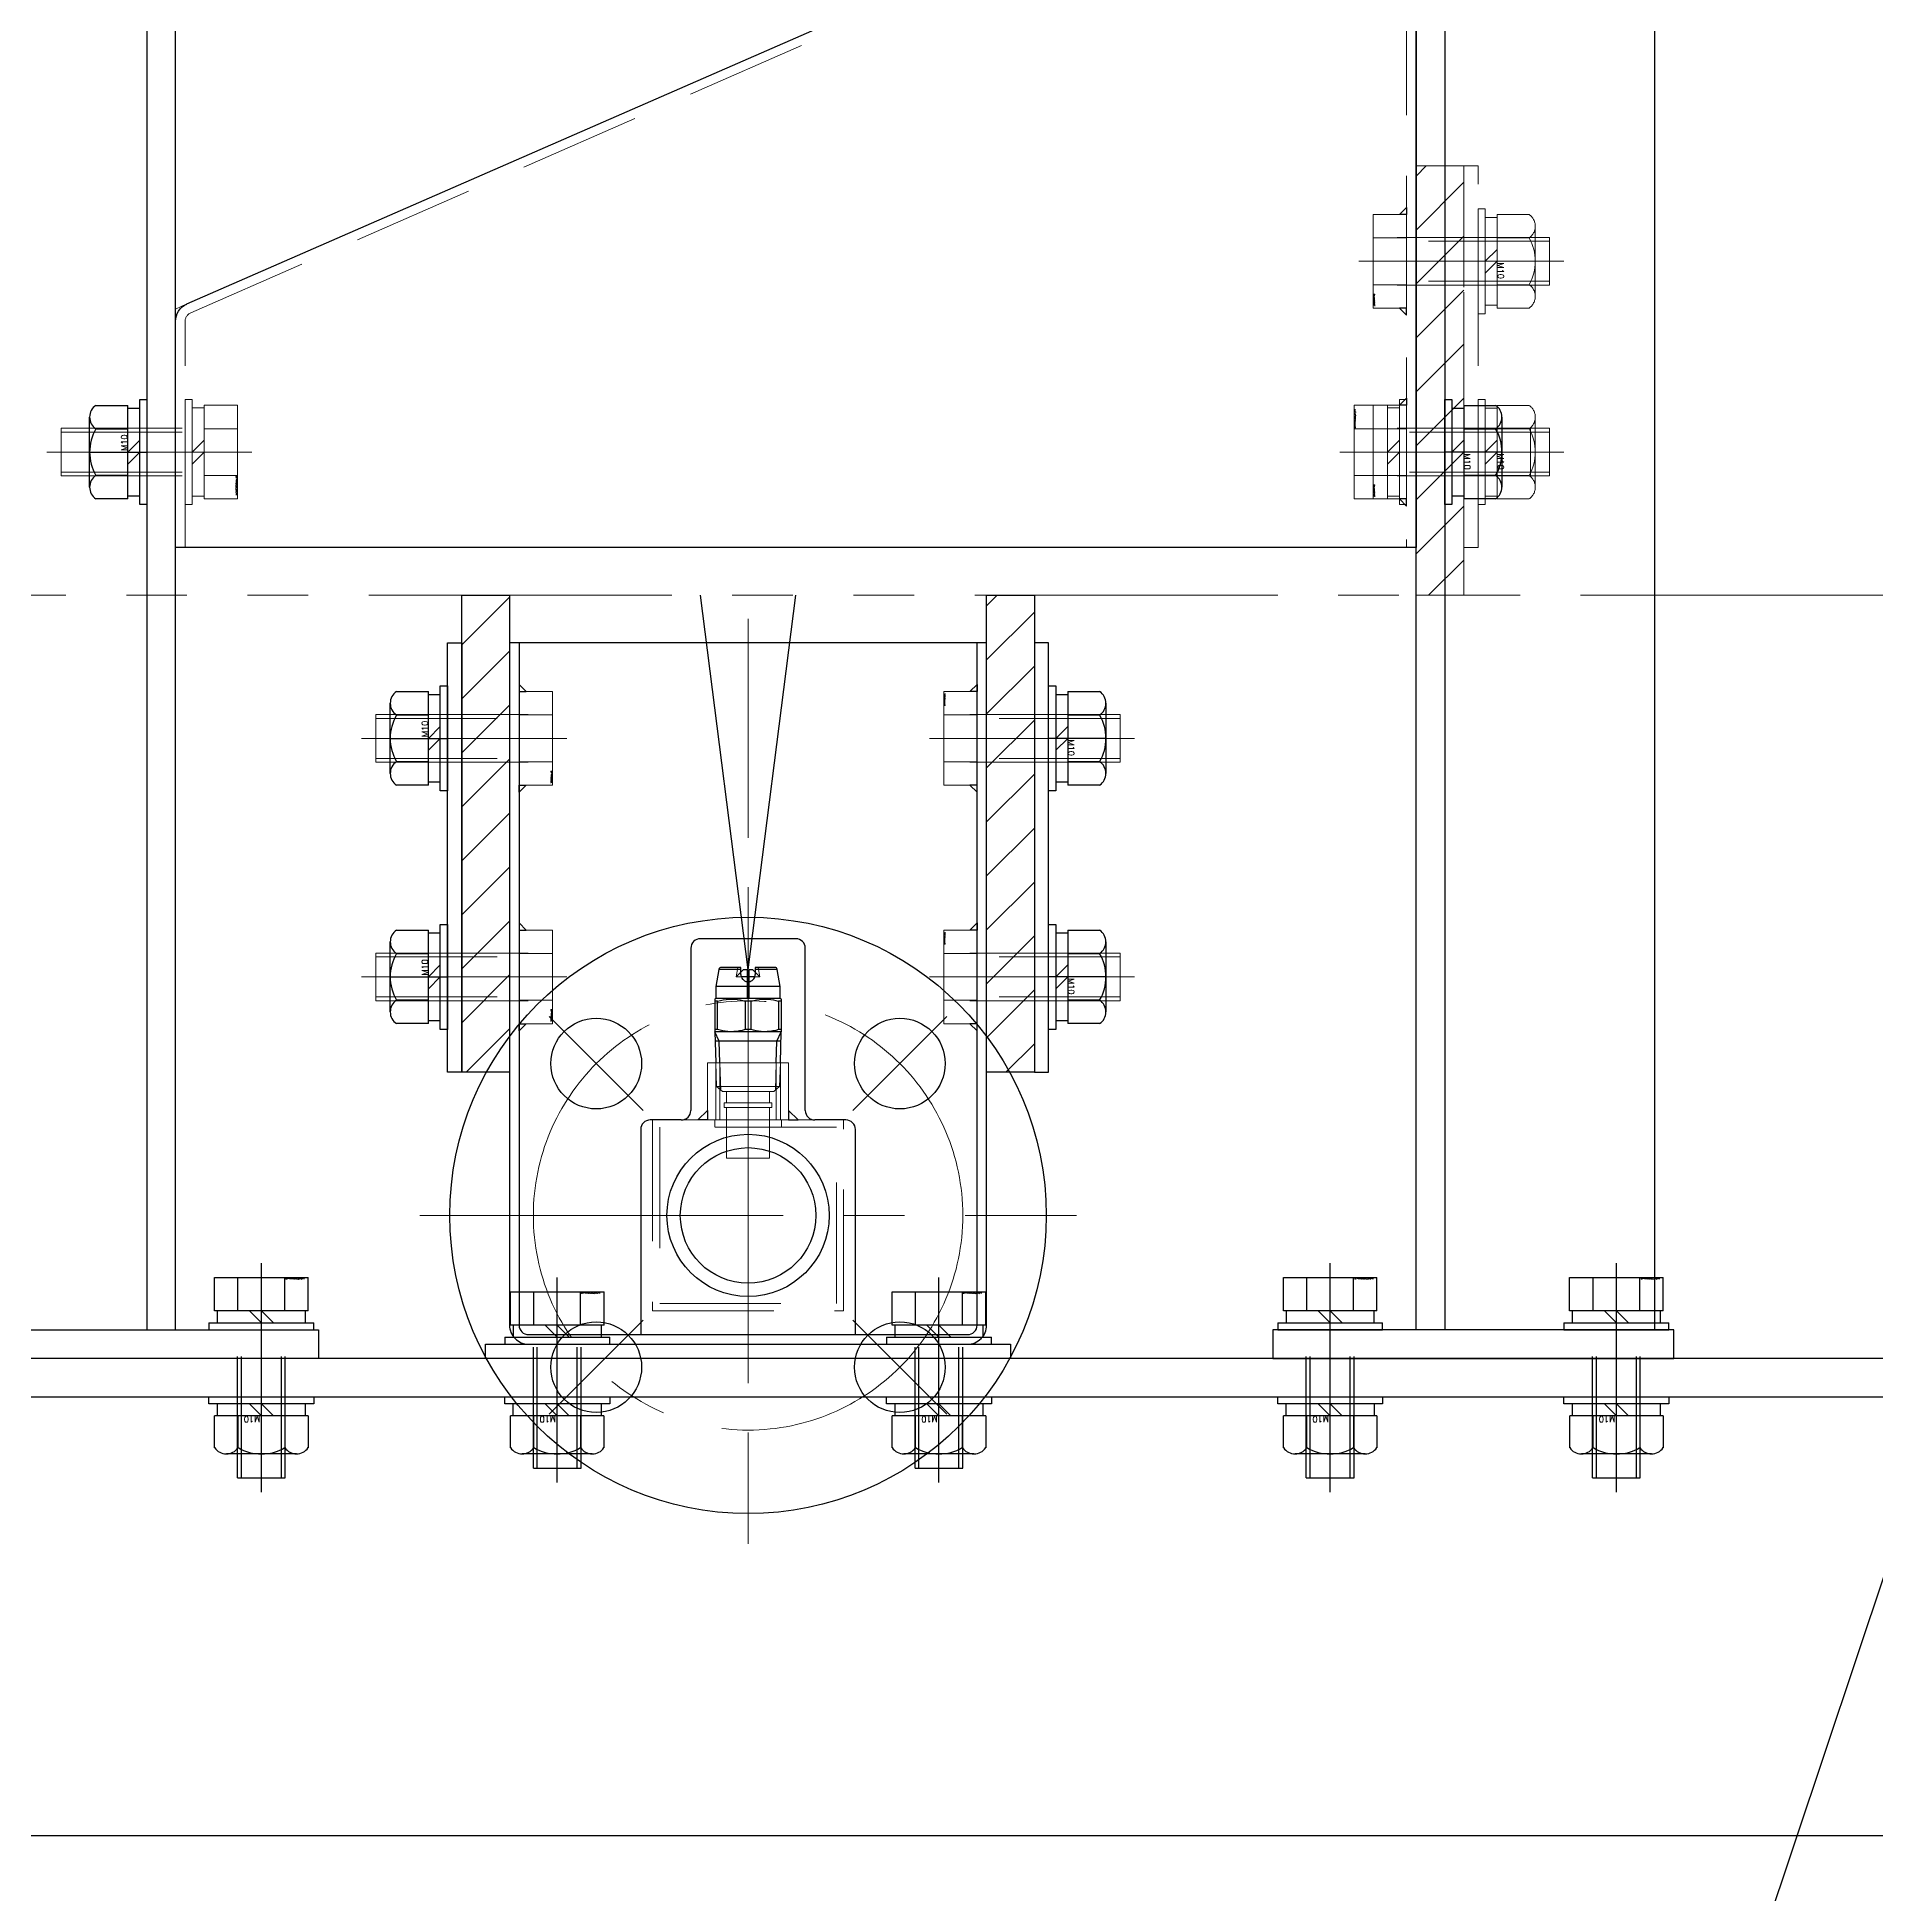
# Model space of a CAD drawing. Header units: millimetres. Extents: x -8731 to 85711, y -14522 to 31379.
# Drawn here: x 6286.6 to 6672.2, y 21328.5 to 21717.9 of the extents above; entities that cross this region are included whole.
import ezdxf
from ezdxf import colors
from ezdxf.entities.mleader import LeaderData, LeaderLine
from ezdxf.math import Vec2, Vec3

# ---------------------------------------------------------------- set-up
doc = ezdxf.new("R2010")
doc.units = ezdxf.units.MM
doc.header["$LTSCALE"] = 4
for name, pattern in [('CENTER2', [28.575, 19.05, -3.175, 3.175, -3.175]), ('HIDDEN', [9.525, 6.35, -3.175]), ('PHANTOM2', [31.75, 15.875, -3.175, 3.175, -3.175, 3.175, -3.175])]:
    doc.linetypes.add(name, pattern=pattern)
for name, color, linetype, lineweight in [('04_HIDDEN', 2, 'HIDDEN', 13), ('05_CENTER', 4, 'CENTER2', 13), ('06_PHANTOM', 2, 'PHANTOM2', 13), ('08_DIM', 3, 'Continuous', 13)]:
    doc.layers.add(name, color=color, linetype=linetype, lineweight=lineweight)
doc.layers.add('10_DRAFT', color=8, linetype='Continuous', lineweight=0, plot=False)
doc.styles.add('KSS_TXT', font='txt.shx', dxfattribs={"bigfont": 'extfont2.shx'})
doc.styles.add('KSS_TXT_L', font='txt.shx', dxfattribs={"height": 9, "bigfont": 'extfont2.shx'})
doc.styles.get("Standard").update_dxf_attribs({"font": 'txt.shx', "bigfont": 'extfont2.shx'})

# ---------------------------------------------------------------- blocks, each defined once
blk = doc.blocks.new('M10Nza_1_1_1')
at = {"color": 0}
for p, q in [((-7.35, 12), (7.35, 12)), ((-9.8, 4), (-9.8, 10.69)), ((-4.9, 4), (-4.9, 10.69)), ((4.9, 10.69), (4.9, 4)), ((9.8, 10.69), (9.8, 4)), ((-9.8, 4), (9.8, 4)), ((-9.2, 1.5), (-9.2, 4)), ((0, 1.5), (-2.5, 4)), ((0, 4), (2.5, 1.5)), ((9.2, 4), (9.2, 1.5))]:
    blk.add_line(p, q, dxfattribs=at)
at = {"color": 0, "linetype": 'CENTER2'}
blk.add_line((0, 12), (0, 0), dxfattribs=at)
at = {"color": 0}
blk.add_lwpolyline([(-11, 1.5), (11, 1.5), (11, 0), (-11, 0)], close=True, dxfattribs=at)
for centre, radius, start, end in [((-7.35, 9.06), 2.94, 33.626, 146.374), ((0, 2.2), 9.8, 60, 120), ((7.35, 9.06), 2.94, 33.626, 146.374)]:
    blk.add_arc(centre, radius, start, end, dxfattribs=at)
at = {"layer": '10_DRAFT', "style": 'KSS_TXT'}
blk.add_text('M10', height=1.25, dxfattribs=at).set_placement((0.26, 4.12))
blk = doc.blocks.new('A$C1A3C2C0C_1_1_1')
at = {"color": 0, "linetype": 'CENTER2'}
blk.add_line((0, -34), (0, 14), dxfattribs=at)
at = {"color": 0}
for p, q in [((-9.81, 11), (9.81, 11)), ((-9.81, 4), (-9.81, 11)), ((-4.91, 4), (-4.91, 11)), ((4.91, 4), (4.91, 11)), ((9.81, 4), (9.81, 11)), ((9.81, 4), (-9.81, 4)), ((-9.25, 4), (-9.25, 1.5)), ((0, 1.5), (-2.5, 4)), ((0, 4), (2.5, 1.5)), ((9.25, 1.5), (9.25, 4)), ((-11, 1.5), (11, 1.5)), ((-11, 1.5), (-11, 0)), ((11, 0), (11, 1.5)), ((-11, 0), (11, 0))]:
    blk.add_line(p, q, dxfattribs=at)
at = {"color": 0, "linetype": 'HIDDEN'}
for p, q in [((-5, -31), (-5, 0)), ((-4.19, -31), (-4.19, 0)), ((4.19, -31), (4.19, 0)), ((5, -31), (5, 0)), ((-5, -31), (5, -31))]:
    blk.add_line(p, q, dxfattribs=at)
at = {"layer": '10_DRAFT', "style": 'KSS_TXT_L'}
blk.add_text('BT-M10x35L,SW,PW', height=0.3, dxfattribs=at).set_placement((5.1, 10.66))
blk = doc.blocks.new('KK015066_54_5_1_1_1')
for p, q in [((1.5, 50), (0, 50)), ((0, 0), (0, 50)), ((6, 12.5), (6, 45.5)), ((45.5, 6), (12.5, 6)), ((0, 0), (50, 0)), ((50, 1.5), (50, 0))]:
    blk.add_line(p, q)
for centre, radius, start, end in [((1.5, 45.5), 4.5, 0, 90), ((12.5, 12.5), 6.5, 180, 270), ((45.5, 1.5), 4.5, 0, 90)]:
    blk.add_arc(centre, radius, start, end)
at = {"flags": 3}
blk.add_attdef('PARAM', (0, 0), '', height=1, dxfattribs=at)
blk = doc.blocks.new('A$C66610CD9_1_1_1')
at = {"color": 0}
for p, q in [((19, -363), (19, -9)), ((291, -363), (291, -9)), ((-151, -305), (-156, -310)), ((-25, -305), (-151, -305)), ((-156, -310), (-156, -355)), ((-156, -349), (-25, -349)), ((-156, -355), (-25, -355))]:
    blk.add_line(p, q, dxfattribs=at)
for points in [[(55, -3), (-29, -3), (-29, -9), (55, -9)], [(255, -3), (339, -3), (339, -9), (255, -9)], [(25, -363), (-20, -363), (-25, -358), (-25, -9), (25, -9)], [(285, -363), (335, -363), (335, -9), (285, -9)]]:
    blk.add_lwpolyline(points, close=True, dxfattribs=at)
at = {"layer": '04_HIDDEN'}
for p, q in [((20, -305), (-25, -305)), ((20, -305), (25, -310)), ((-25, -349), (25, -349)), ((-25, -355), (25, -355))]:
    blk.add_line(p, q, dxfattribs=at)
at = {"layer": '05_CENTER'}
for p, q in [((-17, -18.31), (-17, 5.84)), ((43, -18.31), (43, 5.84)), ((267, -18.31), (267, 5.84)), ((327, -18.31), (327, 5.84)), ((31.56, -193), (12.43, -193)), ((278.44, -193), (297.57, -193)), ((-138, -344.74), (-138, -359.57)), ((-52, -344.74), (-52, -359.57)), ((50, -369.56), (50, -350.43)), ((310, -369.56), (310, -350.43))]:
    blk.add_line(p, q, dxfattribs=at)
at = {"layer": '10_DRAFT'}
for p, q in [((55, -3), (255, -3)), ((-95, -349), (-95, -355.03))]:
    blk.add_line(p, q, dxfattribs=at)
blk.add_blockref('KK015066_54_5_1_1_1', (25, -363))
at = {"layer": '04_HIDDEN'}
blk.add_blockref('KK015066_54_5_1_1_1', (285, -363), dxfattribs=at)
blk = doc.blocks.new('A$C62B37AA5_1_1_1')
blk.add_blockref('A$C66610CD9_1_1_1', (-3125.15, 0))
blk = doc.blocks.new('A$C79697AB2_1')
at = {"layer": '05_CENTER'}
for p, q in [((-344, -15.31), (-344, 8.84)), ((-284, -15.31), (-284, 8.84)), ((-60, -15.31), (-60, 8.84))]:
    blk.add_line(p, q, dxfattribs=at)
at = {"rotation": 180}
for p in [(-344, -6), (-284, -6), (-60, -6)]:
    blk.add_blockref('A$C1A3C2C0C_1_1_1', p, dxfattribs=at)
for p in [(-344, 8), (-284, 8), (-60, 8)]:
    blk.add_blockref('M10Nza_1_1_1', p)
at = {"xscale": -1}
blk.add_blockref('A$C62B37AA5_1_1_1', (-3142.15, 3), dxfattribs=at)
blk = doc.blocks.new('_Open30')
at = {"color": 0, "linetype": 'ByBlock', "lineweight": -2}
for p, q in [((-1, 0.268), (0, 0)), ((0, 0), (-1, -0.268)), ((0, 0), (-1, 0))]:
    blk.add_line(p, q, dxfattribs=at)
blk = doc.blocks.new('A$C2B5B3F11_1_1_1')
at = {"color": 0}
blk.add_line((50, -858), (2550, -858), dxfattribs=at)
blk.add_lwpolyline([(50, -950), (2550, -950), (2550, -850), (50, -850)], close=True, dxfattribs=at)
at = {"layer": '05_CENTER'}
for p, q in [((1143, -838.72), (1143, -869.12)), ((1205, -838.72), (1205, -869.12)), ((1285, -838.72), (1285, -869.12)), ((1367, -838.72), (1367, -869.12)), ((1427, -838.72), (1427, -869.12))]:
    blk.add_line(p, q, dxfattribs=at)
blk = doc.blocks.new('A$C630344D5_1_1_1')
at = {"color": 0}
blk.add_lwpolyline([(1160, 150.2), (280, 150.2, -0.037623), (275.52, 150.54), (28.38, 187.87, 1.096072), (6.32, -189.89), (309, -179.82, -0.030069), (312.61, -179.91), (1997.39, -326.79, 0.610481), (2025.81, -281.61), (1921.29, -105.09, -0.309422), (1923.51, -71.27), (2106.95, 162.34, 0.68117), (2034, 286.77), (1164.64, 150.56, -0.038872), (1160, 150.2)], format="xyb", dxfattribs=at)
blk = doc.blocks.new('A$C7E374867_2_1')
at = {"color": 0, "linetype": 'CENTER2'}
blk.add_line((0, -29), (0, 14), dxfattribs=at)
at = {"color": 0}
for p, q in [((-9.81, 11), (9.81, 11)), ((-9.81, 4), (-9.81, 11)), ((-4.91, 4), (-4.91, 11)), ((4.91, 4), (4.91, 11)), ((9.81, 4), (9.81, 11)), ((9.81, 4), (-9.81, 4)), ((-9.25, 4), (-9.25, 1.5)), ((0, 1.5), (-2.5, 4)), ((0, 4), (2.5, 1.5)), ((9.25, 1.5), (9.25, 4)), ((-11, 1.5), (11, 1.5)), ((-11, 1.5), (-11, 0)), ((-11, 0), (11, 0)), ((11, 0), (11, 1.5))]:
    blk.add_line(p, q, dxfattribs=at)
at = {"color": 0, "linetype": 'HIDDEN'}
for p, q in [((-5, -26), (-5, 0)), ((-4.19, -26), (-4.19, 0)), ((4.19, -26), (4.19, 0)), ((5, -26), (5, 0)), ((-5, -26), (5, -26))]:
    blk.add_line(p, q, dxfattribs=at)
at = {"layer": '10_DRAFT', "style": 'KSS_TXT_L'}
blk.add_text('BT-M10x30L,SW,PW', height=0.3, dxfattribs=at).set_placement((5.05, 10.66))
blk = doc.blocks.new('A$C69281495_1_1')
h = blk.add_hatch()
h.set_pattern_fill('_USER', color=3, scale=8, angle=45, pattern_type=0)
h.set_pattern_definition([(45, (9999.082, 6901.158), (-5.656854, 5.656854), [])])
h.paths.add_polyline_path([(10, 20), (0, 20), (0, 0), (10, 0)])
h.paths.add_polyline_path([(10, 0), (0, 0), (0, -50), (10, -50)])
h.paths.add_polyline_path([(10, -50), (0, -50), (0, -80), (10, -80)])
at = {"color": 0}
blk.add_lwpolyline([(0, 20), (10, 20), (10, -80), (0, -80)], close=True, dxfattribs=at)
at = {"layer": '05_CENTER'}
for p, q in [((-3.94, 5), (13.51, 5)), ((-3.94, -5), (13.51, -5)), ((-3.94, -45), (13.51, -45)), ((-3.94, -55), (13.51, -55))]:
    blk.add_line(p, q, dxfattribs=at)
at = {"layer": '10_DRAFT'}
for p, q in [((0, 0), (10, 0)), ((0, -50), (10, -50))]:
    blk.add_line(p, q, dxfattribs=at)
blk = doc.blocks.new('A$C69CC1232_1_1')
at = {"color": 0}
blk.add_lwpolyline([(0, 20), (3, 20), (3, -70), (0, -70)], close=True, dxfattribs=at)
at = {"layer": '05_CENTER'}
for p, q in [((-2.83, 0), (5.76, 0)), ((-2.83, -50), (5.76, -50))]:
    blk.add_line(p, q, dxfattribs=at)
blk = doc.blocks.new('A$C742A68D0_1_1')
at = {"color": 0, "linetype": 'CENTER2'}
blk.add_line((0, -33), (0, 10), dxfattribs=at)
at = {"color": 0}
for p, q in [((-9.81, 7), (9.81, 7)), ((-9.81, 0), (-9.81, 7)), ((-4.91, 0), (-4.91, 7)), ((4.91, 0), (4.91, 7)), ((9.81, 0), (9.81, 7)), ((-9.81, 0), (9.81, 0))]:
    blk.add_line(p, q, dxfattribs=at)
at = {"color": 0, "linetype": 'HIDDEN'}
for p, q in [((-5, -30), (-5, 0)), ((-4.19, -30), (-4.19, 0)), ((4.19, -30), (4.19, 0)), ((5, -30), (5, 0)), ((-5, -30), (5, -30))]:
    blk.add_line(p, q, dxfattribs=at)
at = {"layer": '10_DRAFT', "style": 'KSS_TXT_L'}
blk.add_text('BT-M10x30L', height=0.3, dxfattribs=at).set_placement((6.81, 6.66))
blk = doc.blocks.new('A$C78BC2D50_1_1')
at = {"color": 0}
for p, q in [((-48, -7), (-48, -150)), ((46, -5), (-46, -5)), ((-22.5, -5), (-22.5, -48)), ((22.5, -48), (22.5, -5)), ((48, -150), (48, -7)), ((-20.5, -50), (-14, -50)), ((14, -50), (20.5, -50)), ((-12, -52), (-12, -86)), ((12, -86), (12, -52)), ((-10, -88), (10, -88))]:
    blk.add_line(p, q, dxfattribs=at)
blk.add_lwpolyline([(-55, 0), (55, 0), (55, -3), (-55, -3)], close=True, dxfattribs=at)
blk.add_lwpolyline([(-50, -150), (50, -150), (50, -7, 0.414214), (46, -3), (-46, -3, 0.414214), (-50, -7)], format="xyb", close=True, dxfattribs=at)
at = {"color": 3}
for points in [[(-48, -70.19), (-46.5, -70.19), (-48, -68.69), (-48, -68.69)], [(48, -70.19), (46.5, -70.19), (48, -68.69), (48, -68.69)], [(-48, -89.81), (-46.5, -89.81), (-48, -91.31), (-48, -91.31)], [(48, -89.81), (46.5, -89.81), (48, -91.31), (48, -91.31)], [(-48, -120.19), (-46.5, -120.19), (-48, -118.69), (-48, -118.69)], [(48, -120.19), (46.5, -120.19), (48, -118.69), (48, -118.69)], [(-48, -139.81), (-46.5, -139.81), (-48, -141.31), (-48, -141.31)], [(48, -139.81), (46.5, -139.81), (48, -141.31), (48, -141.31)]]:
    blk.add_lwpolyline(points, close=True, dxfattribs=at)
at = {"color": 0}
for centre, start, end in [((-46, -7), 90, 180), ((46, -7), 0, 90), ((-20.5, -48), 180, 270), ((-14, -52), 0, 90), ((14, -52), 90, 180), ((20.5, -48), 270, 0), ((-10, -86), 180, 270), ((10, -86), 270, 0)]:
    blk.add_arc(centre, 2, start, end, dxfattribs=at)
at = {"layer": '05_CENTER'}
for p, q in [((-40, 6.1), (-40, -9.15)), ((0, 5.15), (0, -155.04)), ((40, 6.1), (40, -9.15))]:
    blk.add_line(p, q, dxfattribs=at)
at = {"layer": '10_DRAFT'}
blk.add_line((-14, -50), (14, -50), dxfattribs=at)
at = {"layer": '04_HIDDEN'}
for p, rotation in [((-48, -80), 270), ((48, -80), 90), ((-48, -130), 270), ((48, -130), 90)]:
    blk.add_blockref('A$C742A68D0_1_1', p, dxfattribs=dict(at, rotation=rotation))
blk = doc.blocks.new('A$C38186EA0_1_1')
at = {"color": 0}
for p, q in [((260, 20), (0, 20)), ((0, 20), (0, -27.38)), ((260, -96), (260, 20)), ((2.4, -31.05), (160, -100)), ((160, -100), (256, -100)), ((179.75, -100), (179.75, -149)), ((240.25, -100), (240.25, -149))]:
    blk.add_line(p, q, dxfattribs=at)
at = {"color": 3}
for points in [[(258, 9.81), (256.5, 9.81), (258, 11.31), (258, 11.31)], [(258, -9.81), (256.5, -9.81), (258, -11.31), (258, -11.31)], [(258, -30.19), (256.5, -30.19), (258, -28.69), (258, -28.69)], [(258, -49.81), (256.5, -49.81), (258, -51.31), (258, -51.31)], [(179.75, -100), (179.75, -101.5), (179.75, -101.5), (178.25, -100)], [(240.25, -100), (240.25, -101.5), (240.25, -101.5), (241.75, -100)], [(179.75, -149), (179.75, -147.5), (179.75, -147.5), (178.25, -149)], [(240.25, -149), (240.25, -147.5), (240.25, -147.5), (241.75, -149)], [(179.75, -152), (181.25, -152), (181.25, -152), (179.75, -153.5)], [(240.25, -152), (238.75, -152), (238.75, -152), (240.25, -153.5)]]:
    blk.add_lwpolyline(points, close=True, dxfattribs=at)
blk.add_lwpolyline([(132.5, -155), (287.5, -155), (287.5, -149), (132.5, -149)], close=True)
at = {"color": 0}
for centre, start, end in [((4, -27.38), 180, 246.3706), ((256, -96), 270, 0)]:
    blk.add_arc(centre, 4, start, end, dxfattribs=at)
at = {"layer": '04_HIDDEN'}
for p, q in [((2, 20), (2, -27.38)), ((258, -96), (258, 20)), ((3.2, -29.22), (160.42, -98)), ((160.42, -98), (256, -98)), ((181, -98), (181, -100)), ((183.25, -152), (183.25, -100)), ((236.75, -152), (236.75, -100)), ((239, -98), (239, -100)), ((179.75, -149), (179.75, -155)), ((240.25, -149), (240.25, -155)), ((240.25, -152), (179.75, -152))]:
    blk.add_line(p, q, dxfattribs=at)
for centre, start, end in [((4, -27.38), 180, 246.3706), ((256, -96), 270, 0)]:
    blk.add_arc(centre, 2, start, end, dxfattribs=at)
at = {"layer": '05_CENTER'}
for p, q in [((-3.95, 0), (5.97, 0)), ((254.06, 0), (263.98, 0)), ((254.06, -40), (263.98, -40)), ((210, -94.23), (210, -159.07)), ((150, -141.26), (150, -162.79)), ((270, -141.26), (270, -162.79))]:
    blk.add_line(p, q, dxfattribs=at)
at = {"layer": '10_DRAFT'}
for p, q in [((0, -27.38), (0, -30)), ((0, -30), (2.4, -31.05))]:
    blk.add_line(p, q, dxfattribs=at)
at = {"layer": '04_HIDDEN', "rotation": 90}
for p in [(258, 0), (258, -40)]:
    blk.add_blockref('A$C742A68D0_1_1', p, dxfattribs=at)
blk = doc.blocks.new('A$C41C35775_1_1')
h = blk.add_hatch()
h.set_pattern_fill('_USER', color=3, scale=8, angle=135, pattern_type=0)
h.set_pattern_definition([(135, (10701.542, 5252.723), (-5.656854, -5.656854), [])])
h.paths.add_polyline_path([(10, 70), (0, 70), (0, 60), (10, 60)])
h.paths.add_polyline_path([(10, 60), (0, 60), (0, 10), (10, 10)])
h.paths.add_polyline_path([(10, 10), (0, 10), (0, -20), (10, -20)])
at = {"color": 0}
blk.add_lwpolyline([(0, 70), (10, 70), (10, -20), (0, -20)], close=True, dxfattribs=at)
at = {"layer": '05_CENTER'}
for p, q in [((-3.94, 45), (13.51, 45)), ((-3.94, 35), (13.51, 35)), ((-3.94, 5), (13.51, 5)), ((-3.94, -5), (13.51, -5))]:
    blk.add_line(p, q, dxfattribs=at)
at = {"layer": '10_DRAFT'}
for p, q in [((0, 40), (10, 40)), ((0, 0), (10, 0))]:
    blk.add_line(p, q, dxfattribs=at)
blk = doc.blocks.new('A$C2C6365D4_1_1')
at = {"color": 0}
blk.add_lwpolyline([(0, 60), (3, 60), (3, -20), (0, -20)], close=True, dxfattribs=at)
at = {"layer": '05_CENTER'}
for p, q in [((-2.83, 40), (5.76, 40)), ((-2.83, 0), (5.76, 0))]:
    blk.add_line(p, q, dxfattribs=at)
blk = doc.blocks.new('A$C3DF50A72_1_1')
at = {"color": 0}
for p, q in [((2.37, 4.5), (0, 4.5)), ((3.37, 4.5), (14, 4.5)), ((14, 4.5), (14, -4.5)), ((2.37, -4.5), (0, -4.5)), ((14, -4.5), (3.37, -4.5))]:
    blk.add_line(p, q, dxfattribs=at)
blk.add_lwpolyline([(2.37, 5), (3.37, 5), (3.37, -5), (2.37, -5)], close=True, dxfattribs=at)
at = {"layer": '05_CENTER', "color": 0}
blk.add_line((0, 0), (15.13, 0), dxfattribs=at)
blk = doc.blocks.new('1／4MVEP9010S303Wb_1_1')
at = {"color": 0}
for p, q in [((-19.99, 5.63), (-19.99, 1.5)), ((-15.99, 6.75), (-19.58, 6.12)), ((-19.58, 6.12), (-19.58, 1.5)), ((-13.49, 6.75), (-15.99, 6.75)), ((-15.99, 6.75), (-15.99, -6.75)), ((-13.35, 7), (-13.49, 6.75)), ((-13.49, 6.75), (-13.49, -6.75)), ((-6.51, 7), (-13.35, 7)), ((-12.91, 7), (-12.91, 6.38)), ((-12.91, 6.38), (-6.94, 6.38)), ((-6.94, 7), (-6.94, 6.38)), ((-6.49, 6.97), (-6.51, 7)), ((0, 6.77), (-6.49, 6.97)), ((-6.49, 6.97), (-6.49, -6.97)), ((-4.49, 6.05), (-6.49, 6.97)), ((-4.49, 6.91), (-4.49, -6.91)), ((0, 5.91), (-4.49, 6.05)), ((-19.99, 1.5), (-18.49, 1.5)), ((-18.99, 1.5), (-19.49, 1)), ((-19.49, 1), (-19.49, 0.2)), ((-18.59, 0.2), (-19.49, 0.2)), ((-17.96, 1.4), (-17.99, 1.41)), ((-17.99, 1.41), (-17.99, -1.41)), ((-6.94, 0.62), (-12.91, 0.62)), ((-12.91, 0.62), (-12.91, -0.62)), ((-6.94, 0.62), (-6.94, -0.62)), ((-18.49, -1.5), (-19.99, -1.5)), ((-19.99, -1.5), (-19.99, -5.63)), ((-19.58, -1.5), (-19.58, -6.12)), ((-19.49, -0.2), (-18.59, -0.2)), ((-19.49, -0.2), (-19.49, -1)), ((-19.49, -1), (-18.99, -1.5)), ((-12.91, -0.62), (-6.94, -0.62)), ((-19.58, -6.12), (-15.99, -6.75)), ((-15.99, -6.75), (-13.49, -6.75)), ((-13.49, -6.75), (-13.35, -7)), ((-13.35, -7), (-6.51, -7)), ((-6.94, -6.38), (-12.91, -6.38)), ((-12.91, -6.38), (-12.91, -7)), ((-6.94, -6.38), (-6.94, -7)), ((-6.51, -7), (-6.49, -6.97)), ((-4.49, -6.05), (-6.49, -6.97)), ((-6.49, -6.97), (0, -6.77)), ((0, -5.91), (-4.49, -6.05))]:
    blk.add_line(p, q, dxfattribs=at)
for points in [[(-12.91, 0.62), (-13.07, 1.21), (-13.19, 1.8), (-13.28, 2.39), (-13.33, 3.01), (-13.34, 3.62), (-13.32, 4.24), (-13.26, 4.78), (-13.17, 5.31), (-13.05, 5.85), (-12.91, 6.38)], [(-6.94, 6.38), (-6.79, 5.79), (-6.66, 5.2), (-6.57, 4.61), (-6.52, 3.99), (-6.51, 3.38), (-6.54, 2.76), (-6.6, 2.22), (-6.68, 1.69), (-6.8, 1.15), (-6.94, 0.62)], [(-18.59, -0.2), (-18.52, -0.19), (-18.45, -0.14), (-18.41, -0.1), (-18.4, -0.05), (-18.39, 0.01), (-18.4, 0.05), (-18.41, 0.09), (-18.45, 0.14), (-18.52, 0.19), (-18.59, 0.2)], [(-18.49, -1.5), (-18.32, -1.49), (-18.15, -1.46), (-17.99, -1.41), (-17.75, -1.31), (-17.54, -1.16), (-17.42, -1.05), (-17.3, -0.91), (-17.2, -0.77), (-17.12, -0.62), (-17.06, -0.45), (-17.02, -0.29), (-16.99, -0.04), (-17, 0.2), (-17.05, 0.43), (-17.14, 0.65), (-17.26, 0.85), (-17.4, 1.03), (-17.59, 1.2), (-17.8, 1.33), (-17.96, 1.4), (-18.13, 1.45), (-18.3, 1.49), (-18.49, 1.5)], [(-12.91, -6.38), (-13.07, -5.79), (-13.19, -5.2), (-13.28, -4.61), (-13.33, -3.99), (-13.34, -3.38), (-13.32, -2.76), (-13.26, -2.22), (-13.17, -1.69), (-13.05, -1.15), (-12.91, -0.62)], [(-6.94, -0.62), (-6.79, -1.21), (-6.66, -1.8), (-6.57, -2.39), (-6.52, -3.01), (-6.51, -3.62), (-6.54, -4.24), (-6.6, -4.78), (-6.68, -5.31), (-6.8, -5.85), (-6.94, -6.38)]]:
    blk.add_lwpolyline(points, dxfattribs=at)
for centre, start, end in [((-19.49, 5.63), 100, 180), ((-19.49, -5.63), 180, 260)]:
    blk.add_arc(centre, 0.5, start, end, dxfattribs=at)
at = {"layer": '04_HIDDEN', "color": 0}
for p, q in [((-17.99, 2.5), (-19.99, 2.15)), ((-17.99, 2.5), (-18.99, 1.5)), ((-13.49, 0.2), (-18.59, 0.2)), ((-17.99, 2.5), (-17.99, 1.41)), ((-19.99, -2.15), (-17.99, -2.5)), ((-18.99, -1.5), (-17.99, -2.5)), ((-13.49, -0.2), (-18.59, -0.2)), ((-17.99, -1.41), (-17.99, -2.5))]:
    blk.add_line(p, q, dxfattribs=at)
at = {"layer": '05_CENTER', "color": 0}
blk.add_line((-21.29, 0), (6.01, 0), dxfattribs=at)
at = {"layer": '10_DRAFT'}
for p, q in [((0, 6.77), (0, -6.77)), ((5.01, 6.61), (0, 6.77)), ((5.73, 5.73), (0, 5.91)), ((6.01, 5.39), (5.01, 6.61)), ((5.01, 6.61), (5.01, -6.61)), ((6.01, 5.39), (6.01, -5.39)), ((6.01, 5.38), (6.01, -5.38)), ((5.73, -5.73), (0, -5.91)), ((0, -6.77), (5.01, -6.61)), ((5.01, -6.61), (6.01, -5.39))]:
    blk.add_line(p, q, dxfattribs=at)
blk.add_blockref('A$C3DF50A72_1_1', (6.01, 0), dxfattribs=at)
blk = doc.blocks.new('A$C774C4102_1_1')
at = {"color": 3}
for points in [[(-8.5, -20), (-10.5, -20), (-8.5, -22), (-8.5, -22)], [(8.5, -20), (10.5, -20), (8.5, -22), (8.5, -22)]]:
    blk.add_lwpolyline(points, close=True, dxfattribs=at)
at = {"color": 0}
for centre, radius in [((0, 0), 62.5), ((-31.82, 31.82), 9.5), ((31.82, 31.82), 9.5), ((0, 0), 17), ((0, 0), 14.2), ((-31.82, -31.82), 9.5), ((31.82, -31.82), 9.5)]:
    blk.add_circle(centre, radius, dxfattribs=at)
at = {"layer": '04_HIDDEN'}
for p, q in [((-7, -18.5), (-7, -20)), ((7, -18.5), (7, -20)), ((-6.77, -20), (-6.77, -32)), ((-5.91, -20), (-5.91, -32)), ((5.91, -20), (5.91, -32)), ((6.77, -20), (6.77, -32))]:
    blk.add_line(p, q, dxfattribs=at)
for points in [[(-20, -20), (20, -20), (20, 20), (-20, 20)], [(-18.5, -18.5), (18.5, -18.5), (18.5, 18.5), (-18.5, 18.5)], [(8.5, -20), (8.5, -32), (-8.5, -32), (-8.5, -20)]]:
    blk.add_lwpolyline(points, close=True, dxfattribs=at)
at = {"layer": '05_CENTER'}
for p, q in [((0, -68.82), (0, 68.82)), ((-21.97, 21.97), (-41.67, 41.67)), ((21.97, 21.97), (41.67, 41.67)), ((68.82, 0), (-68.82, 0)), ((-21.97, -21.97), (-41.67, -41.67)), ((21.97, -21.97), (41.67, -41.67))]:
    blk.add_line(p, q, dxfattribs=at)
blk.add_circle((0, 0), 45, dxfattribs=at)
blk = doc.blocks.new('A$C365C5F76_1_1')
at = {"color": 4}
for q in [(-10, -110), (10, -110)]:
    blk.add_line((0, -31.49), q, dxfattribs=at)
blk.add_blockref('A$C774C4102_1_1', (0, 20))
at = {"color": 4, "rotation": 90}
blk.add_blockref('1／4MVEP9010S303Wb_1_1', (0, -12), dxfattribs=at)
blk = doc.blocks.new('A$C434C4E9F_1_1')
for name, p in [('A$C365C5F76_1_1', (-120, 140)), ('M10Nza_1_1_1', (-160, 198)), ('M10Nza_1_1_1', (-80, 198)), ('A$C78BC2D50_1_1', (-120, 190)), ('A$C69CC1232_1_1', (-60, 110))]:
    blk.add_blockref(name, p)
for name, p, rotation in [('A$C7E374867_2_1', (-160, 187), 180), ('A$C7E374867_2_1', (-80, 187), 180), ('M10Nza_1_1_1', (-183, 110), 89.99999999999999), ('M10Nza_1_1_1', (-57, 110), 270), ('M10Nza_1_1_1', (-183, 60), 89.99999999999999), ('M10Nza_1_1_1', (-57, 60), 270), ('M10Nza_1_1_1', (-266, 0), 90), ('M10Nza_1_1_1', (6, 0), 270)]:
    blk.add_blockref(name, p, dxfattribs=dict(rotation=rotation))
at = {"xscale": -1}
for name, p in [('A$C69CC1232_1_1', (-180, 110)), ('A$C38186EA0_1_1', (0, 0))]:
    blk.add_blockref(name, p, dxfattribs=at)
at = {"color": 3}
for p in [(-180, 110), (-70, 110)]:
    blk.add_blockref('A$C69281495_1_1', p, dxfattribs=at)
at = {"layer": '04_HIDDEN', "color": 3, "xscale": -1}
blk.add_blockref('A$C41C35775_1_1', (-260, -40), dxfattribs=at)
at = {"layer": '04_HIDDEN', "xscale": -1}
blk.add_blockref('A$C2C6365D4_1_1', (-270, -40), dxfattribs=at)
at = {"layer": '04_HIDDEN'}
for name, p, rotation in [('A$C7E374867_2_1', (-258, 0), 270), ('M10Nza_1_1_1', (-273, 0), 90), ('A$C7E374867_2_1', (-2, 0), 90), ('M10Nza_1_1_1', (-273, -40), 90)]:
    blk.add_blockref(name, p, dxfattribs=dict(at, rotation=rotation))

msp = doc.modelspace()

# ---------------------------------------------------------------- block references
msp.add_blockref('A$C2B5B3F11_1_1_1', (5190.6226, 22290.939))
at = {"rotation": 180}
for name, p in [('A$C79697AB2_1', (6273.62261, 21440.939)), ('A$C434C4E9F_1_1', (6315.62261, 21630.9389))]:
    msp.add_blockref(name, p, dxfattribs=at)
at = {"layer": '06_PHANTOM', "color": 6, "xscale": -1, "rotation": 180}
msp.add_blockref('A$C630344D5_1_1_1', (5640.6226, 21751.139), dxfattribs=at)

# ---------------------------------------------------------------- leaders
at = {"layer": '08_DIM', "color": 4}
ml = msp.add_multileader_mtext('Standard', dxfattribs=at)
ml.set_content('濾布(市販品)\\P長さ：5440mm､幅：1900mm -1個', color=4)
ml.set_leader_properties()
ml.set_arrow_properties(name='OPEN30')
ml.build(insert=Vec2(0, 0))
ml.multileader.update_dxf_attribs({"text_left_attachment_type": 6, "text_right_attachment_type": 6, "dogleg_length": 0.36, "arrow_head_size": 37.5, "scale": 15})
ctx = ml.context
ctx.base_point, ctx.scale, ctx.char_height, ctx.arrow_head_size, ctx.landing_gap_size, ctx.plane_origin = Vec3(5528.91221, 21042.68485), 15, 45, 37.5, 30, Vec3(5349.82298, 16016.66787)
ctx.left_attachment, ctx.right_attachment, ctx.text_align_type = 6, 6, 2
notes = []
notes.append((ctx, [(0, (1, 1, 0), (6555.81221, 21042.68485), (-1, 0), 5.4, [(0, [(6742.34249, 21600.939)], 0, [])])]))
ctx.mtext.insert, ctx.mtext.alignment, ctx.mtext.flow_direction = Vec3(6520.41221, 21096.68485), 3, 5
for ctx, leaders in notes:
    for number, flags, end, landing, length, lines in leaders:
        leader = LeaderData()
        leader.index, (leader.has_last_leader_line, leader.has_dogleg_vector, leader.attachment_direction) = number, flags
        leader.last_leader_point, leader.dogleg_vector, leader.dogleg_length = Vec3(end), Vec3(landing), length
        for number, points, colour, breaks in lines:
            line = LeaderLine()
            line.index, line.vertices, line.color, line.breaks = number, Vec3.list(points), colors.encode_raw_color(colour), breaks
            leader.lines.append(line)
        ctx.leaders.append(leader)

doc.saveas('drawing.dxf')
